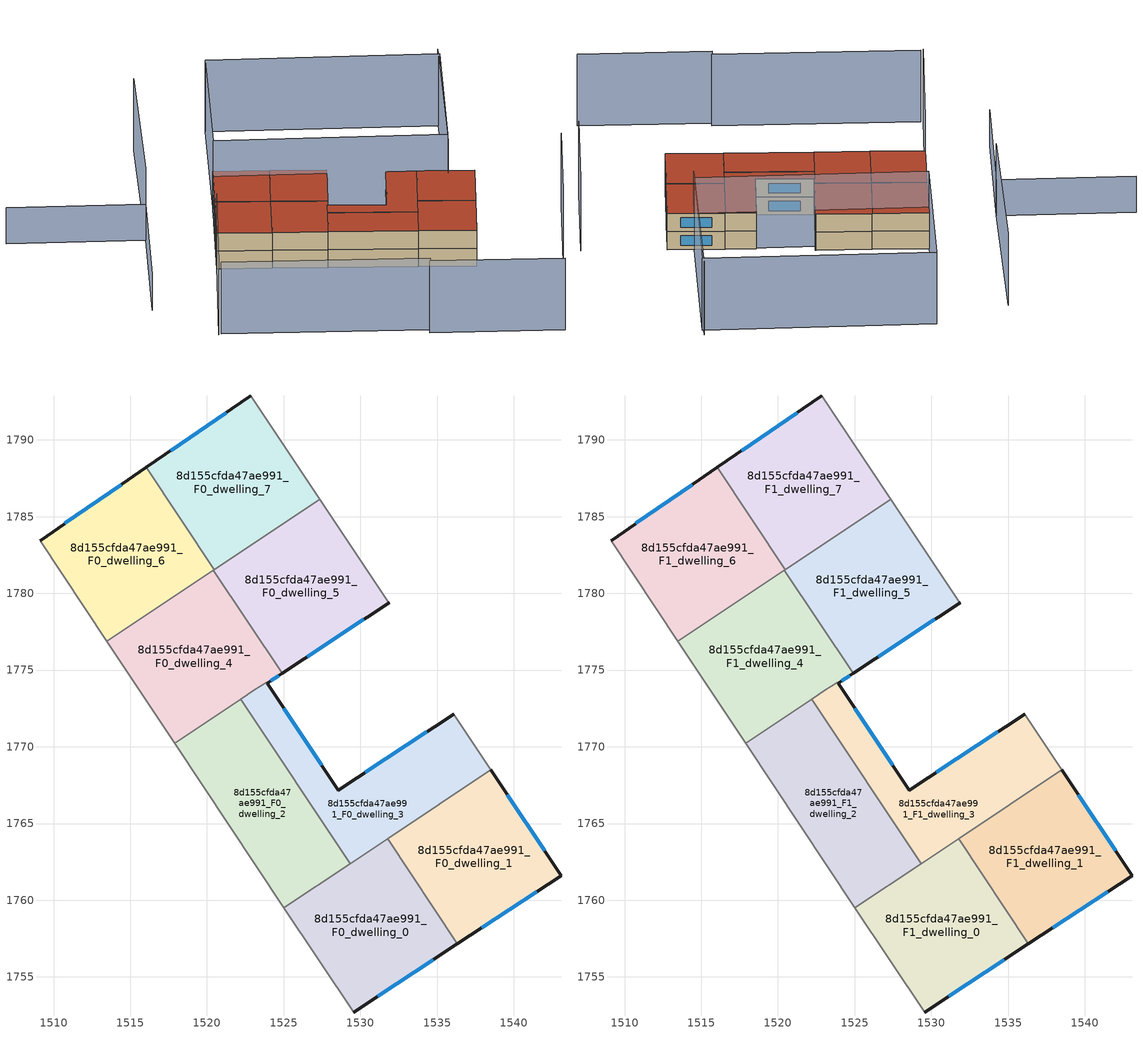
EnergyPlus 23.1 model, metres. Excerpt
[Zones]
8d155cfda47ae991_F0_dwelling_0
 floor ground (EU_floor_Construction): 1531.77,1764.01 1536.33,1757.16 1529.55,1752.69 1525.01,1759.52 z0
 wall outside (EU_wall_Construction): 1529.55,1752.69 1536.33,1757.16 z0:3
 wall adiabatic (EU_wall_Construction): 1525.01,1759.52 1529.55,1752.69 z0:3
 wall to 8d155cfda47ae991_F0_dwelling_1 (EU_wall_Construction): 1536.33,1757.16 1531.77,1764.01 z0:3
 wall to 8d155cfda47ae991_F0_dwelling_2 (EU_wall_Construction): 1529.32,1762.38 1525.01,1759.52 z0:3
 wall to 8d155cfda47ae991_F0_dwelling_3 (EU_wall_Construction): 1531.77,1764.01 1529.32,1762.38 z0:3
 window (EU_Window_Construction): 1531.14,1753.74 1534.73,1756.11 z0.7:2.3
8d155cfda47ae991_F0_dwelling_1
 floor ground (EU_floor_Construction): 1538.51,1768.49 1543.07,1761.61 1536.33,1757.16 1531.77,1764.01 z0
 wall outside (EU_wall_Construction): 1536.33,1757.16 1543.07,1761.61 1538.51,1768.49 z0:3
 wall to 8d155cfda47ae991_F0_dwelling_3 (EU_wall_Construction): 1538.51,1768.49 1531.77,1764.01 z0:3
 window (EU_Window_Construction): 1537.91,1758.21 1541.49,1760.57 / 1542,1763.23 1539.58,1766.87 z0.7:2.3
8d155cfda47ae991_F0_dwelling_2
 floor ground (EU_floor_Construction): 1522.2,1773.11 1529.32,1762.38 1525.01,1759.52 1517.89,1770.24 z0
 wall to 8d155cfda47ae991_F0_dwelling_3 (EU_wall_Construction): 1529.32,1762.38 1522.2,1773.11 z0:3
 wall adiabatic (EU_wall_Construction): 1517.89,1770.24 1525.01,1759.52 z0:3
 wall to 8d155cfda47ae991_F0_dwelling_4 (EU_wall_Construction): 1522.2,1773.11 1517.89,1770.24 z0:3
8d155cfda47ae991_F0_dwelling_3
 floor ground (EU_floor_Construction): 1536.09,1772.14 1538.51,1768.49 1529.32,1762.38 1522.2,1773.11 1523.05,1773.68 1523.88,1774.21 1523.93,1774.14 1528.55,1767.17 z0
 wall outside (EU_wall_Construction): 1536.09,1772.14 1528.55,1767.17 1523.93,1774.14 z0:3
 wall adiabatic (EU_wall_Construction): 1538.51,1768.49 1536.09,1772.14 z0:3
 wall to 8d155cfda47ae991_F0_dwelling_4 (EU_wall_Construction): 1523.93,1774.14 1523.88,1774.21 1523.05,1773.68 1522.2,1773.11 z0:3
 window (EU_Window_Construction): 1527.47,1768.81 1525.02,1772.5 / 1534.32,1770.97 1530.32,1768.34 z0.7:2.3
8d155cfda47ae991_F0_dwelling_4
 floor ground (EU_floor_Construction): 1520.42,1781.51 1524.89,1774.78 1523.93,1774.14 1523.88,1774.21 1523.05,1773.68 1517.89,1770.24 1513.47,1776.89 z0
 wall outside (EU_wall_Construction): 1523.93,1774.14 1524.89,1774.78 z0:3
 wall adiabatic (EU_wall_Construction): 1513.47,1776.89 1517.89,1770.24 z0:3
 wall to 8d155cfda47ae991_F0_dwelling_5 (EU_wall_Construction): 1524.89,1774.78 1520.42,1781.51 z0:3
 wall to 8d155cfda47ae991_F0_dwelling_6 (EU_wall_Construction): 1520.42,1781.51 1513.47,1776.89 z0:3
 window (EU_Window_Construction): 1524.15,1774.29 1524.67,1774.63 z0.7:2.3
8d155cfda47ae991_F0_dwelling_5
 floor ground (EU_floor_Construction): 1527.36,1786.13 1531.79,1779.49 1531.86,1779.38 1524.89,1774.78 1520.42,1781.51 z0
 wall outside (EU_wall_Construction): 1524.89,1774.78 1531.86,1779.38 z0:3
 wall adiabatic (EU_wall_Construction): 1531.86,1779.38 1531.79,1779.49 1527.36,1786.13 z0:3
 wall to 8d155cfda47ae991_F0_dwelling_7 (EU_wall_Construction): 1527.36,1786.13 1520.47,1781.55 z0:3
 wall to 8d155cfda47ae991_F0_dwelling_6 (EU_wall_Construction): 1520.47,1781.54 1520.42,1781.51 z0:3
 window (EU_Window_Construction): 1526.53,1775.86 1530.23,1778.3 z0.7:2.3
8d155cfda47ae991_F0_dwelling_6
 floor ground (EU_floor_Construction): 1516.05,1788.2 1520.47,1781.54 1513.47,1776.89 1509.12,1783.44 z0
 wall outside (EU_wall_Construction): 1516.05,1788.2 1509.12,1783.44 z0:3
 wall to 8d155cfda47ae991_F0_dwelling_7 (EU_wall_Construction): 1520.47,1781.54 1516.05,1788.2 z0:3
 wall adiabatic (EU_wall_Construction): 1509.12,1783.44 1513.47,1776.89 z0:3
 window (EU_Window_Construction): 1514.42,1787.08 1510.74,1784.56 z0.7:2.3
8d155cfda47ae991_F0_dwelling_7
 floor ground (EU_floor_Construction): 1522.86,1792.88 1527.36,1786.13 1520.47,1781.54 1516.05,1788.2 z0
 wall outside (EU_wall_Construction): 1522.86,1792.88 1516.05,1788.2 z0:3
 wall adiabatic (EU_wall_Construction): 1527.36,1786.13 1522.86,1792.88 z0:3
 window (EU_Window_Construction): 1521.26,1791.78 1517.65,1789.3 z0.7:2.3
8d155cfda47ae991_F1_dwelling_0
 floor to 8d155cfda47ae991_F0_dwelling_0 (EU_floor_Construction): 1531.77,1764.01 1536.33,1757.16 1529.55,1752.69 1525.01,1759.52 z3
 wall outside (EU_wall_Construction): 1529.55,1752.69 1536.33,1757.16 z3:6
 wall adiabatic (EU_wall_Construction): 1525.01,1759.52 1529.55,1752.69 z3:6
 wall to 8d155cfda47ae991_F1_dwelling_1 (EU_wall_Construction): 1536.33,1757.16 1531.77,1764.01 z3:6
 wall to 8d155cfda47ae991_F1_dwelling_2 (EU_wall_Construction): 1529.32,1762.38 1525.01,1759.52 z3:6
 wall to 8d155cfda47ae991_F1_dwelling_3 (EU_wall_Construction): 1531.77,1764.01 1529.32,1762.38 z3:6
 window (EU_Window_Construction): 1531.14,1753.74 1534.73,1756.11 z3.7:5.3
 roof outside (EU_roof_Construction): 1536.33,1757.16 1531.77,1764.01 1525.01,1759.52 1529.55,1752.69 z6
8d155cfda47ae991_F1_dwelling_1
 floor to 8d155cfda47ae991_F0_dwelling_1 (EU_floor_Construction): 1538.51,1768.49 1543.07,1761.61 1536.33,1757.16 1531.77,1764.01 z3
 wall outside (EU_wall_Construction): 1536.33,1757.16 1543.07,1761.61 1538.51,1768.49 z3:6
 wall to 8d155cfda47ae991_F1_dwelling_3 (EU_wall_Construction): 1538.51,1768.49 1531.77,1764.01 z3:6
 window (EU_Window_Construction): 1537.91,1758.21 1541.49,1760.57 / 1542,1763.23 1539.58,1766.87 z3.7:5.3
 roof outside (EU_roof_Construction): 1543.07,1761.61 1538.51,1768.49 1531.77,1764.01 1536.33,1757.16 z6
8d155cfda47ae991_F1_dwelling_2
 floor to 8d155cfda47ae991_F0_dwelling_2 (EU_floor_Construction): 1522.2,1773.11 1529.32,1762.38 1525.01,1759.52 1517.89,1770.24 z3
 wall to 8d155cfda47ae991_F1_dwelling_3 (EU_wall_Construction): 1529.32,1762.38 1522.2,1773.11 z3:6
 wall adiabatic (EU_wall_Construction): 1517.89,1770.24 1525.01,1759.52 z3:6
 wall to 8d155cfda47ae991_F1_dwelling_4 (EU_wall_Construction): 1522.2,1773.11 1517.89,1770.24 z3:6
 roof outside (EU_roof_Construction): 1529.32,1762.38 1522.2,1773.11 1517.89,1770.24 1525.01,1759.52 z6
8d155cfda47ae991_F1_dwelling_3
 floor to 8d155cfda47ae991_F0_dwelling_3 (EU_floor_Construction): 1536.09,1772.14 1538.51,1768.49 1529.32,1762.38 1522.2,1773.11 1523.05,1773.68 1523.88,1774.21 1523.93,1774.14 1528.55,1767.17 z3
 wall outside (EU_wall_Construction): 1536.09,1772.14 1528.55,1767.17 1523.93,1774.14 z3:6
 wall adiabatic (EU_wall_Construction): 1538.51,1768.49 1536.09,1772.14 z3:6
 wall to 8d155cfda47ae991_F1_dwelling_4 (EU_wall_Construction): 1523.93,1774.14 1523.88,1774.21 1523.05,1773.68 1522.2,1773.11 z3:6
 window (EU_Window_Construction): 1527.47,1768.81 1525.02,1772.5 / 1534.32,1770.97 1530.32,1768.34 z3.7:5.3
 roof outside (EU_roof_Construction): 1538.51,1768.49 1536.09,1772.14 1528.55,1767.17 1523.93,1774.14 1523.88,1774.21 1523.05,1773.68 1522.2,1773.11 1529.32,1762.38 z6
8d155cfda47ae991_F1_dwelling_4
 floor to 8d155cfda47ae991_F0_dwelling_4 (EU_floor_Construction): 1520.42,1781.51 1524.89,1774.78 1523.93,1774.14 1523.88,1774.21 1523.05,1773.68 1517.89,1770.24 1513.47,1776.89 z3
 wall outside (EU_wall_Construction): 1523.93,1774.14 1524.89,1774.78 z3:6
 wall adiabatic (EU_wall_Construction): 1513.47,1776.89 1517.89,1770.24 z3:6
 wall to 8d155cfda47ae991_F1_dwelling_5 (EU_wall_Construction): 1524.89,1774.78 1520.42,1781.51 z3:6
 wall to 8d155cfda47ae991_F1_dwelling_6 (EU_wall_Construction): 1520.42,1781.51 1513.47,1776.89 z3:6
 window (EU_Window_Construction): 1524.15,1774.29 1524.67,1774.63 z3.7:5.3
 roof outside (EU_roof_Construction): 1523.05,1773.68 1523.88,1774.21 1523.93,1774.14 1524.89,1774.78 1520.42,1781.51 1513.47,1776.89 1517.89,1770.24 z6
8d155cfda47ae991_F1_dwelling_5
 floor to 8d155cfda47ae991_F0_dwelling_5 (EU_floor_Construction): 1527.36,1786.13 1531.79,1779.49 1531.86,1779.38 1524.89,1774.78 1520.42,1781.51 z3
 wall outside (EU_wall_Construction): 1524.89,1774.78 1531.86,1779.38 z3:6
 wall adiabatic (EU_wall_Construction): 1531.86,1779.38 1531.79,1779.49 1527.36,1786.13 z3:6
 wall to 8d155cfda47ae991_F1_dwelling_7 (EU_wall_Construction): 1527.36,1786.13 1520.47,1781.55 z3:6
 wall to 8d155cfda47ae991_F1_dwelling_6 (EU_wall_Construction): 1520.47,1781.54 1520.42,1781.51 z3:6
 window (EU_Window_Construction): 1526.53,1775.86 1530.23,1778.3 z3.7:5.3
 roof outside (EU_roof_Construction): 1531.86,1779.38 1531.79,1779.49 1527.36,1786.13 1520.42,1781.51 1524.89,1774.78 z6
8d155cfda47ae991_F1_dwelling_6
 floor to 8d155cfda47ae991_F0_dwelling_6 (EU_floor_Construction): 1516.05,1788.2 1520.47,1781.54 1513.47,1776.89 1509.12,1783.44 z3
 wall outside (EU_wall_Construction): 1516.05,1788.2 1509.12,1783.44 z3:6
 wall to 8d155cfda47ae991_F1_dwelling_7 (EU_wall_Construction): 1520.47,1781.54 1516.05,1788.2 z3:6
 wall adiabatic (EU_wall_Construction): 1509.12,1783.44 1513.47,1776.89 z3:6
 window (EU_Window_Construction): 1514.42,1787.08 1510.74,1784.56 z3.7:5.3
 roof outside (EU_roof_Construction): 1520.47,1781.54 1516.05,1788.2 1509.12,1783.44 1513.47,1776.89 z6
8d155cfda47ae991_F1_dwelling_7
 floor to 8d155cfda47ae991_F0_dwelling_7 (EU_floor_Construction): 1522.86,1792.88 1527.36,1786.13 1520.47,1781.54 1516.05,1788.2 z3
 wall outside (EU_wall_Construction): 1522.86,1792.88 1516.05,1788.2 z3:6
 wall adiabatic (EU_wall_Construction): 1527.36,1786.13 1522.86,1792.88 z3:6
 window (EU_Window_Construction): 1521.26,1791.78 1517.65,1789.3 z3.7:5.3
 roof outside (EU_roof_Construction): 1527.36,1786.13 1522.86,1792.88 1516.05,1788.2 1520.47,1781.54 z6
shading: 1510.92,1748.73 1521.82,1732.93 / 1494.74,1773.55 1511.56,1749.1 / 1536.92,1742.83 1549.82,1751.39 / 1494.33,1773.68 1509.86,1783.92 / 1539.55,1763.81 1559.57,1778.31 / 1529.66,1810.41 1510.27,1796.12 / 1558.64,1777.38 1540.94,1764.82 / 1540.94,1764.82 1521.64,1792.02 / 1521.64,1792.02 1539.34,1804.58 / 1539.34,1804.58 1558.64,1777.38 z0:12; 1498.8,1812.33 1510.27,1796.12 / 1510.27,1796.12 1494.89,1785.24 z0:6
[Building]
EU S2 Campaign: North Axis=0; Terrain=City; Solar Distribution=FullExterior
[Site:Location]
Budapest.Ferenc.Liszt.Intl.AP: Latitude=47.437; Longitude=19.256; Time Zone=1; Elevation=185
[SizingPeriod:WeatherFileDays]
AnnualSizingPeriod: Begin Month=1; Begin Day of Month=1; End Month=12; End Day of Month=31; Day of Week for Start Day=Monday; Use Weather File Daylight Saving Period=No; Use Weather File Rain and Snow Indicators=No
[MATERIAL]
EU_InternalMass_Material: Roughness=MediumRough; Thickness=0.1; Conductivity=1; Density=1800; Specific Heat=900; Thermal Absorptance=0.9; Solar Absorptance=0.7; Visible Absorptance=0.7
[MATERIAL:NOMASS] Roughness=MediumRough; Thermal Absorptance=0.9; Solar Absorptance=0.7; Visible Absorptance=0.7
Name | Thermal Resistance
EU_wall_NoMass | 0.832559
EU_roof_NoMass | 1.39638
EU_floor_NoMass | 0.872794
[WINDOWMATERIAL:SIMPLEGLAZINGSYSTEM]
EU_Window_SimpleGlazing: UFactor=2.79869; Solar Heat Gain Coefficient=0.75; Visible Transmittance=0.75
[CONSTRUCTION]
EU_wall_Construction: EU_wall_NoMass
EU_roof_Construction: EU_roof_NoMass
EU_floor_Construction: EU_floor_NoMass
EU_Window_Construction: EU_Window_SimpleGlazing
EU_InternalMass_Construction: EU_InternalMass_Material
[ZONE] Type=1; Multiplier=1; Ceiling Height=autocalculate; Floor Area=autocalculate; Part of Total Floor Area=Yes
Name | Volume
8d155cfda47ae991_F0_dwelling_0; 8d155cfda47ae991_F1_dwelling_0 | 199.87
8d155cfda47ae991_F0_dwelling_1; 8d155cfda47ae991_F1_dwelling_1 | 199.85
8d155cfda47ae991_F0_dwelling_2; 8d155cfda47ae991_F1_dwelling_2 | 199.852
8d155cfda47ae991_F0_dwelling_3; 8d155cfda47ae991_F1_dwelling_3 | 196.651
8d155cfda47ae991_F0_dwelling_4; 8d155cfda47ae991_F1_dwelling_4 | 200.278
8d155cfda47ae991_F0_dwelling_5; 8d155cfda47ae991_F1_dwelling_5 | 202.702
8d155cfda47ae991_F0_dwelling_6; 8d155cfda47ae991_F1_dwelling_6 | 199.856
8d155cfda47ae991_F0_dwelling_7; 8d155cfda47ae991_F1_dwelling_7 | 199.878
[INTERNALMASS] Construction=EU_InternalMass_Construction
Name | Zone or ZoneList | Surface Area
8d155cfda47ae991_F0_dwelling_0_EU_InternalMass | 8d155cfda47ae991_F0_dwelling_0 | 66.6246
8d155cfda47ae991_F0_dwelling_1_EU_InternalMass | 8d155cfda47ae991_F0_dwelling_1 | 66.6175
8d155cfda47ae991_F0_dwelling_2_EU_InternalMass | 8d155cfda47ae991_F0_dwelling_2 | 66.6149
8d155cfda47ae991_F0_dwelling_3_EU_InternalMass | 8d155cfda47ae991_F0_dwelling_3 | 65.5496
8d155cfda47ae991_F0_dwelling_4_EU_InternalMass | 8d155cfda47ae991_F0_dwelling_4 | 66.7569
8d155cfda47ae991_F0_dwelling_5_EU_InternalMass | 8d155cfda47ae991_F0_dwelling_5 | 67.5728
8d155cfda47ae991_F0_dwelling_6_EU_InternalMass | 8d155cfda47ae991_F0_dwelling_6 | 66.6201
8d155cfda47ae991_F0_dwelling_7_EU_InternalMass | 8d155cfda47ae991_F0_dwelling_7 | 66.6262
8d155cfda47ae991_F1_dwelling_0_EU_InternalMass | 8d155cfda47ae991_F1_dwelling_0 | 66.6246
8d155cfda47ae991_F1_dwelling_1_EU_InternalMass | 8d155cfda47ae991_F1_dwelling_1 | 66.6175
8d155cfda47ae991_F1_dwelling_2_EU_InternalMass | 8d155cfda47ae991_F1_dwelling_2 | 66.6149
8d155cfda47ae991_F1_dwelling_3_EU_InternalMass | 8d155cfda47ae991_F1_dwelling_3 | 65.5496
8d155cfda47ae991_F1_dwelling_4_EU_InternalMass | 8d155cfda47ae991_F1_dwelling_4 | 66.7569
8d155cfda47ae991_F1_dwelling_5_EU_InternalMass | 8d155cfda47ae991_F1_dwelling_5 | 67.5728
8d155cfda47ae991_F1_dwelling_6_EU_InternalMass | 8d155cfda47ae991_F1_dwelling_6 | 66.6201
8d155cfda47ae991_F1_dwelling_7_EU_InternalMass | 8d155cfda47ae991_F1_dwelling_7 | 66.6262
[OTHEREQUIPMENT] Fuel Type=Electricity; Design Level Calculation Method=Watts/Area; Power per Zone Floor Area=1; Fraction Latent=0; Fraction Radiant=0; Fraction Lost=0; Carbon Dioxide Generation Rate=0; EndUse Subcategory=EU_Step8_InternalGains
Name | Zone or ZoneList or Space or SpaceList | Schedule
EU_Step8_InternalGain_8d155cfda47ae991_F0_dwelling_0_f000 | 8d155cfda47ae991_F0_dwelling_0 | EU_Step8_GainSchedule_8d155cfda47ae991_F0_dwelling_0_f000
EU_Step8_InternalGain_8d155cfda47ae991_F0_dwelling_1_f000 | 8d155cfda47ae991_F0_dwelling_1 | EU_Step8_GainSchedule_8d155cfda47ae991_F0_dwelling_1_f000
EU_Step8_InternalGain_8d155cfda47ae991_F0_dwelling_2_f000 | 8d155cfda47ae991_F0_dwelling_2 | EU_Step8_GainSchedule_8d155cfda47ae991_F0_dwelling_2_f000
EU_Step8_InternalGain_8d155cfda47ae991_F0_dwelling_3_f000 | 8d155cfda47ae991_F0_dwelling_3 | EU_Step8_GainSchedule_8d155cfda47ae991_F0_dwelling_3_f000
EU_Step8_InternalGain_8d155cfda47ae991_F0_dwelling_4_f000 | 8d155cfda47ae991_F0_dwelling_4 | EU_Step8_GainSchedule_8d155cfda47ae991_F0_dwelling_4_f000
EU_Step8_InternalGain_8d155cfda47ae991_F0_dwelling_5_f000 | 8d155cfda47ae991_F0_dwelling_5 | EU_Step8_GainSchedule_8d155cfda47ae991_F0_dwelling_5_f000
EU_Step8_InternalGain_8d155cfda47ae991_F0_dwelling_6_f000 | 8d155cfda47ae991_F0_dwelling_6 | EU_Step8_GainSchedule_8d155cfda47ae991_F0_dwelling_6_f000
EU_Step8_InternalGain_8d155cfda47ae991_F0_dwelling_7_f000 | 8d155cfda47ae991_F0_dwelling_7 | EU_Step8_GainSchedule_8d155cfda47ae991_F0_dwelling_7_f000
EU_Step8_InternalGain_8d155cfda47ae991_F1_dwelling_0_f000 | 8d155cfda47ae991_F1_dwelling_0 | EU_Step8_GainSchedule_8d155cfda47ae991_F1_dwelling_0_f000
EU_Step8_InternalGain_8d155cfda47ae991_F1_dwelling_1_f000 | 8d155cfda47ae991_F1_dwelling_1 | EU_Step8_GainSchedule_8d155cfda47ae991_F1_dwelling_1_f000
EU_Step8_InternalGain_8d155cfda47ae991_F1_dwelling_2_f000 | 8d155cfda47ae991_F1_dwelling_2 | EU_Step8_GainSchedule_8d155cfda47ae991_F1_dwelling_2_f000
EU_Step8_InternalGain_8d155cfda47ae991_F1_dwelling_3_f000 | 8d155cfda47ae991_F1_dwelling_3 | EU_Step8_GainSchedule_8d155cfda47ae991_F1_dwelling_3_f000
EU_Step8_InternalGain_8d155cfda47ae991_F1_dwelling_4_f000 | 8d155cfda47ae991_F1_dwelling_4 | EU_Step8_GainSchedule_8d155cfda47ae991_F1_dwelling_4_f000
EU_Step8_InternalGain_8d155cfda47ae991_F1_dwelling_5_f000 | 8d155cfda47ae991_F1_dwelling_5 | EU_Step8_GainSchedule_8d155cfda47ae991_F1_dwelling_5_f000
EU_Step8_InternalGain_8d155cfda47ae991_F1_dwelling_6_f000 | 8d155cfda47ae991_F1_dwelling_6 | EU_Step8_GainSchedule_8d155cfda47ae991_F1_dwelling_6_f000
EU_Step8_InternalGain_8d155cfda47ae991_F1_dwelling_7_f000 | 8d155cfda47ae991_F1_dwelling_7 | EU_Step8_GainSchedule_8d155cfda47ae991_F1_dwelling_7_f000
[ZONEVENTILATION:DESIGNFLOWRATE] Schedule=EU_AlwaysOn; Design Flow Rate Calculation Method=AirChanges/Hour; Air Changes per Hour=0.475469; Ventilation Type=Natural; Fan Pressure Rise=0; Fan Total Efficiency=1; Constant Term Coefficient=1; Temperature Term Coefficient=0; Velocity Term Coefficient=0; Velocity Squared Term Coefficient=0; Minimum Indoor Temperature=-100; Maximum Indoor Temperature=100; Delta Temperature=-100; Minimum Outdoor Temperature=-100; Maximum Outdoor Temperature=100; Maximum Wind Speed=40
Name | Zone or ZoneList or Space or SpaceList
EU_ConstantAir_8d155cfda47ae991_F0_dwelling_0 | 8d155cfda47ae991_F0_dwelling_0
EU_ConstantAir_8d155cfda47ae991_F0_dwelling_1 | 8d155cfda47ae991_F0_dwelling_1
EU_ConstantAir_8d155cfda47ae991_F0_dwelling_2 | 8d155cfda47ae991_F0_dwelling_2
EU_ConstantAir_8d155cfda47ae991_F0_dwelling_3 | 8d155cfda47ae991_F0_dwelling_3
EU_ConstantAir_8d155cfda47ae991_F0_dwelling_4 | 8d155cfda47ae991_F0_dwelling_4
EU_ConstantAir_8d155cfda47ae991_F0_dwelling_5 | 8d155cfda47ae991_F0_dwelling_5
EU_ConstantAir_8d155cfda47ae991_F0_dwelling_6 | 8d155cfda47ae991_F0_dwelling_6
EU_ConstantAir_8d155cfda47ae991_F0_dwelling_7 | 8d155cfda47ae991_F0_dwelling_7
EU_ConstantAir_8d155cfda47ae991_F1_dwelling_0 | 8d155cfda47ae991_F1_dwelling_0
EU_ConstantAir_8d155cfda47ae991_F1_dwelling_1 | 8d155cfda47ae991_F1_dwelling_1
EU_ConstantAir_8d155cfda47ae991_F1_dwelling_2 | 8d155cfda47ae991_F1_dwelling_2
EU_ConstantAir_8d155cfda47ae991_F1_dwelling_3 | 8d155cfda47ae991_F1_dwelling_3
EU_ConstantAir_8d155cfda47ae991_F1_dwelling_4 | 8d155cfda47ae991_F1_dwelling_4
EU_ConstantAir_8d155cfda47ae991_F1_dwelling_5 | 8d155cfda47ae991_F1_dwelling_5
EU_ConstantAir_8d155cfda47ae991_F1_dwelling_6 | 8d155cfda47ae991_F1_dwelling_6
EU_ConstantAir_8d155cfda47ae991_F1_dwelling_7 | 8d155cfda47ae991_F1_dwelling_7
[HVACTEMPLATE:THERMOSTAT] Constant Heating Setpoint=20; Constant Cooling Setpoint=50
EU_HeatOnly_8d155cfda47ae991_F0_dwelling_0; EU_HeatOnly_8d155cfda47ae991_F0_dwelling_1; EU_HeatOnly_8d155cfda47ae991_F0_dwelling_2; EU_HeatOnly_8d155cfda47ae991_F0_dwelling_3; EU_HeatOnly_8d155cfda47ae991_F0_dwelling_4; EU_HeatOnly_8d155cfda47ae991_F0_dwelling_5; EU_HeatOnly_8d155cfda47ae991_F0_dwelling_6; EU_HeatOnly_8d155cfda47ae991_F0_dwelling_7; EU_HeatOnly_8d155cfda47ae991_F1_dwelling_0; EU_HeatOnly_8d155cfda47ae991_F1_dwelling_1; EU_HeatOnly_8d155cfda47ae991_F1_dwelling_2; EU_HeatOnly_8d155cfda47ae991_F1_dwelling_3; EU_HeatOnly_8d155cfda47ae991_F1_dwelling_4; EU_HeatOnly_8d155cfda47ae991_F1_dwelling_5; EU_HeatOnly_8d155cfda47ae991_F1_dwelling_6; EU_HeatOnly_8d155cfda47ae991_F1_dwelling_7
[HVACTEMPLATE:ZONE:IDEALLOADSAIRSYSTEM] System Availability Schedule=EU_AlwaysOn; Maximum Heating Supply Air Temperature=50; Minimum Cooling Supply Air Temperature=13; Maximum Heating Supply Air Humidity Ratio=0.0156; Minimum Cooling Supply Air Humidity Ratio=0.0077; Heating Limit=NoLimit; Cooling Limit=NoLimit; Heating Availability Schedule=EU_AlwaysOn; Cooling Availability Schedule=EU_CoolingOff; Dehumidification Control Type=ConstantSensibleHeatRatio; Cooling Sensible Heat Ratio=0.7; Dehumidification Setpoint=60; Humidification Control Type=None; Humidification Setpoint=30; Outdoor Air Method=None; Outdoor Air Flow Rate per Person=0.00944; Outdoor Air Flow Rate per Zone Floor Area=0; Outdoor Air Flow Rate per Zone=0; Demand Controlled Ventilation Type=None; Outdoor Air Economizer Type=NoEconomizer; Heat Recovery Type=None; Sensible Heat Recovery Effectiveness=0.7; Latent Heat Recovery Effectiveness=0.65
Name | Template Thermostat
8d155cfda47ae991_F0_dwelling_0 | EU_HeatOnly_8d155cfda47ae991_F0_dwelling_0
8d155cfda47ae991_F0_dwelling_1 | EU_HeatOnly_8d155cfda47ae991_F0_dwelling_1
8d155cfda47ae991_F0_dwelling_2 | EU_HeatOnly_8d155cfda47ae991_F0_dwelling_2
8d155cfda47ae991_F0_dwelling_3 | EU_HeatOnly_8d155cfda47ae991_F0_dwelling_3
8d155cfda47ae991_F0_dwelling_4 | EU_HeatOnly_8d155cfda47ae991_F0_dwelling_4
8d155cfda47ae991_F0_dwelling_5 | EU_HeatOnly_8d155cfda47ae991_F0_dwelling_5
8d155cfda47ae991_F0_dwelling_6 | EU_HeatOnly_8d155cfda47ae991_F0_dwelling_6
8d155cfda47ae991_F0_dwelling_7 | EU_HeatOnly_8d155cfda47ae991_F0_dwelling_7
8d155cfda47ae991_F1_dwelling_0 | EU_HeatOnly_8d155cfda47ae991_F1_dwelling_0
8d155cfda47ae991_F1_dwelling_1 | EU_HeatOnly_8d155cfda47ae991_F1_dwelling_1
8d155cfda47ae991_F1_dwelling_2 | EU_HeatOnly_8d155cfda47ae991_F1_dwelling_2
8d155cfda47ae991_F1_dwelling_3 | EU_HeatOnly_8d155cfda47ae991_F1_dwelling_3
8d155cfda47ae991_F1_dwelling_4 | EU_HeatOnly_8d155cfda47ae991_F1_dwelling_4
8d155cfda47ae991_F1_dwelling_5 | EU_HeatOnly_8d155cfda47ae991_F1_dwelling_5
8d155cfda47ae991_F1_dwelling_6 | EU_HeatOnly_8d155cfda47ae991_F1_dwelling_6
8d155cfda47ae991_F1_dwelling_7 | EU_HeatOnly_8d155cfda47ae991_F1_dwelling_7
[SIZING:ZONE] Zone Cooling Design Supply Air Temperature Input Method=SupplyAirTemperature; Zone Cooling Design Supply Air Temperature=13; Zone Heating Design Supply Air Temperature Input Method=SupplyAirTemperature; Zone Heating Design Supply Air Temperature=50; Zone Cooling Design Supply Air Humidity Ratio=0.008; Zone Heating Design Supply Air Humidity Ratio=0.008; Cooling Design Air Flow Method=DesignDay; Cooling Design Air Flow Rate=0; Cooling Minimum Air Flow per Zone Floor Area=0.000762; Cooling Minimum Air Flow=0; Cooling Minimum Air Flow Fraction=0.2; Heating Design Air Flow Method=DesignDay; Heating Design Air Flow Rate=0; Heating Maximum Air Flow per Zone Floor Area=0.002032; Heating Maximum Air Flow=0.141576; Heating Maximum Air Flow Fraction=0.3; Account for Dedicated Outdoor Air System=No; Dedicated Outdoor Air System Control Strategy=NeutralSupplyAir; Dedicated Outdoor Air Low Setpoint Temperature for Design=autosize; Dedicated Outdoor Air High Setpoint Temperature for Design=autosize; Zone Load Sizing Method=Sensible Load Only No Latent Load; Zone Latent Cooling Design Supply Air Humidity Ratio Input Method=HumidityRatioDifference; Zone Cooling Design Supply Air Humidity Ratio Difference=0.005; Zone Latent Heating Design Supply Air Humidity Ratio Input Method=HumidityRatioDifference; Zone Humidification Design Supply Air Humidity Ratio Difference=0.005
8d155cfda47ae991_F0_dwelling_0; 8d155cfda47ae991_F0_dwelling_1; 8d155cfda47ae991_F0_dwelling_2; 8d155cfda47ae991_F0_dwelling_3; 8d155cfda47ae991_F0_dwelling_4; 8d155cfda47ae991_F0_dwelling_5; 8d155cfda47ae991_F0_dwelling_6; 8d155cfda47ae991_F0_dwelling_7; 8d155cfda47ae991_F1_dwelling_0; 8d155cfda47ae991_F1_dwelling_1; 8d155cfda47ae991_F1_dwelling_2; 8d155cfda47ae991_F1_dwelling_3; 8d155cfda47ae991_F1_dwelling_4; 8d155cfda47ae991_F1_dwelling_5; 8d155cfda47ae991_F1_dwelling_6; 8d155cfda47ae991_F1_dwelling_7
[SCHEDULE:CONSTANT]
Name | Hourly Value
EU_AlwaysOn | 1
EU_CoolingOff | 0
[SCHEDULE:FILE] Column Number=1; Rows to Skip at Top=0; Number of Hours of Data=8760; Column Separator=Comma; Interpolate to Timestep=No; Minutes per Item=60; Adjust Schedule for Daylight Savings=Yes
Name | File
EU_Step8_GainSchedule_8d155cfda47ae991_F0_dwelling_0_f000 | ../../schedules/8d155cfda47ae991/8d155cfda47ae991_F0_dwelling_0_f000_gain.csv
EU_Step8_GainSchedule_8d155cfda47ae991_F0_dwelling_1_f000 | ../../schedules/8d155cfda47ae991/8d155cfda47ae991_F0_dwelling_1_f000_gain.csv
EU_Step8_GainSchedule_8d155cfda47ae991_F0_dwelling_2_f000 | ../../schedules/8d155cfda47ae991/8d155cfda47ae991_F0_dwelling_2_f000_gain.csv
EU_Step8_GainSchedule_8d155cfda47ae991_F0_dwelling_3_f000 | ../../schedules/8d155cfda47ae991/8d155cfda47ae991_F0_dwelling_3_f000_gain.csv
EU_Step8_GainSchedule_8d155cfda47ae991_F0_dwelling_4_f000 | ../../schedules/8d155cfda47ae991/8d155cfda47ae991_F0_dwelling_4_f000_gain.csv
EU_Step8_GainSchedule_8d155cfda47ae991_F0_dwelling_5_f000 | ../../schedules/8d155cfda47ae991/8d155cfda47ae991_F0_dwelling_5_f000_gain.csv
EU_Step8_GainSchedule_8d155cfda47ae991_F0_dwelling_6_f000 | ../../schedules/8d155cfda47ae991/8d155cfda47ae991_F0_dwelling_6_f000_gain.csv
EU_Step8_GainSchedule_8d155cfda47ae991_F0_dwelling_7_f000 | ../../schedules/8d155cfda47ae991/8d155cfda47ae991_F0_dwelling_7_f000_gain.csv
EU_Step8_GainSchedule_8d155cfda47ae991_F1_dwelling_0_f000 | ../../schedules/8d155cfda47ae991/8d155cfda47ae991_F1_dwelling_0_f000_gain.csv
EU_Step8_GainSchedule_8d155cfda47ae991_F1_dwelling_1_f000 | ../../schedules/8d155cfda47ae991/8d155cfda47ae991_F1_dwelling_1_f000_gain.csv
EU_Step8_GainSchedule_8d155cfda47ae991_F1_dwelling_2_f000 | ../../schedules/8d155cfda47ae991/8d155cfda47ae991_F1_dwelling_2_f000_gain.csv
EU_Step8_GainSchedule_8d155cfda47ae991_F1_dwelling_3_f000 | ../../schedules/8d155cfda47ae991/8d155cfda47ae991_F1_dwelling_3_f000_gain.csv
EU_Step8_GainSchedule_8d155cfda47ae991_F1_dwelling_4_f000 | ../../schedules/8d155cfda47ae991/8d155cfda47ae991_F1_dwelling_4_f000_gain.csv
EU_Step8_GainSchedule_8d155cfda47ae991_F1_dwelling_5_f000 | ../../schedules/8d155cfda47ae991/8d155cfda47ae991_F1_dwelling_5_f000_gain.csv
EU_Step8_GainSchedule_8d155cfda47ae991_F1_dwelling_6_f000 | ../../schedules/8d155cfda47ae991/8d155cfda47ae991_F1_dwelling_6_f000_gain.csv
EU_Step8_GainSchedule_8d155cfda47ae991_F1_dwelling_7_f000 | ../../schedules/8d155cfda47ae991/8d155cfda47ae991_F1_dwelling_7_f000_gain.csv
